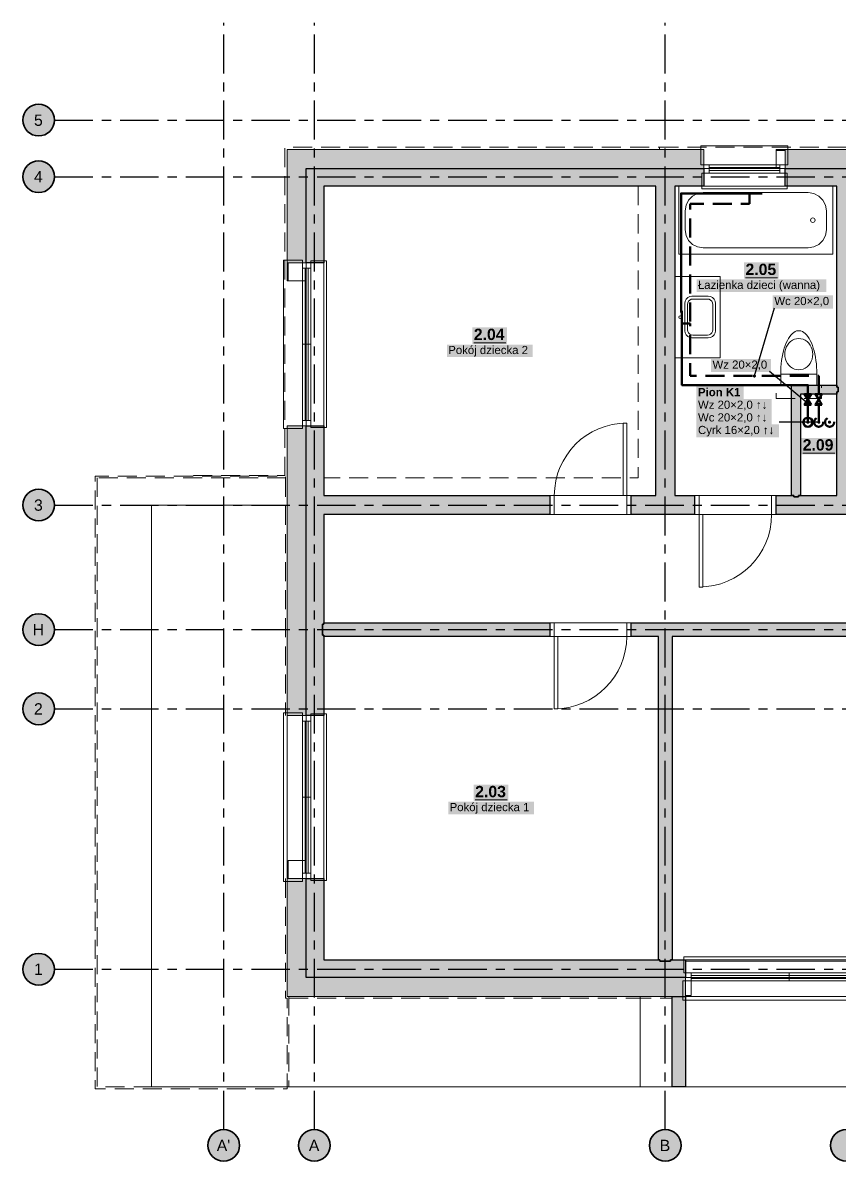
# Model space of a CAD drawing. Header units: metres. Extents: x -3.2 to 60.6, y -2.1 to 10.4.
# Drawn here: x -3.22 to 5.8, y -2.12 to 10.45 of the extents above; entities that cross this region are included whole.
import ezdxf

# ---------------------------------------------------------------- set-up
doc = ezdxf.new("R2010")
doc.units = ezdxf.units.M
for name, pattern in [('KRESKOWA', [5.25, 4.2, -1.05]), ('PUNKTOWA', [10.5, 8.4, -1.05, 0, -1.05]), ('PUNKTOWA_KROTKA', [6.3, 4.2, -1.05, 0, -1.05])]:
    doc.linetypes.add(name, pattern=pattern)
doc.layers.add('A-MASKA', color=7, linetype='Continuous', lineweight=18)
doc.layers.add('S-OPISY', color=2, linetype='Continuous', lineweight=25)
for name, color, linetype, lineweight, true_color in [('I-OSIE', 8, 'PUNKTOWA', 18, 0x7a7a7a), ('I-PODKLAD', 8, 'Continuous', 18, 0x9a9a9a), ('I-PODKLAD-SCIANY', 8, 'Continuous', 25, 0x6e6e6e), ('I-PODKLAD-WYPELN', 254, 'Continuous', 18, 0xe6e6e6), ('I-POMIESZCZENIA', 8, 'Continuous', 25, 0x4a4a4a), ('S-CWU', 1, 'KRESKOWA', 35, 0xd00000), ('S-CYRK', 6, 'PUNKTOWA_KROTKA', 25, 0xb000b0), ('S-URZADZENIA', 2, 'Continuous', 35, 0x303030), ('S-WODA', 5, 'Continuous', 35, 0x0050c8)]:
    doc.layers.add(name, color=color, linetype=linetype, lineweight=lineweight, true_color=true_color)
doc.styles.add('PL_ARIAL', font='arial.ttf')
doc.styles.add('PL_ARIAL_B', font='arialbd.ttf')

msp = doc.modelspace()

# ---------------------------------------------------------------- hatches: boundary and pattern name
at = {"layer": 'A-MASKA', "true_color": 0xffffff}
for points in [[(4.746, 7.623), (5.129, 7.623), (5.129, 7.805), (4.746, 7.805)], [(4.221, 7.476), (5.654, 7.476), (5.654, 7.616), (4.221, 7.616)], [(5.062, 7.295), (5.726, 7.295), (5.726, 7.44), (5.062, 7.44)], [(1.746, 6.904), (2.129, 6.904), (2.129, 7.087), (1.746, 7.087)], [(1.464, 6.758), (2.411, 6.758), (2.411, 6.897), (1.464, 6.897)], [(4.379, 6.594), (5.043, 6.594), (5.043, 6.739), (4.379, 6.739)], [(4.22, 6.29), (4.742, 6.29), (4.742, 6.435), (4.22, 6.435)], [(4.22, 6.151), (5.051, 6.151), (5.051, 6.295), (4.22, 6.295)], [(4.22, 6.011), (5.051, 6.011), (5.051, 6.156), (4.22, 6.156)], [(4.22, 5.872), (5.131, 5.872), (5.131, 6.016), (4.22, 6.016)], [(5.378, 5.685), (5.762, 5.685), (5.762, 5.867), (5.378, 5.867)], [(1.761, 1.857), (2.144, 1.857), (2.144, 2.039), (1.761, 2.039)], [(1.479, 1.71), (2.426, 1.71), (2.426, 1.85), (1.479, 1.85)]]:
    msp.add_hatch(color=7, dxfattribs=at).paths.add_polyline_path(points)
at = {"layer": 'I-OSIE', "true_color": 0xffffff}
for points in [[(-2.87, 9.375), (-2.871, 9.398), (-2.876, 9.42), (-2.883, 9.442), (-2.893, 9.463), (-2.906, 9.482), (-2.921, 9.499), (-2.938, 9.514), (-2.958, 9.527), (-2.978, 9.537), (-3, 9.544), (-3.022, 9.549), (-3.045, 9.55), (-3.068, 9.549), (-3.09, 9.544), (-3.112, 9.537), (-3.132, 9.527), (-3.152, 9.514), (-3.169, 9.499), (-3.184, 9.482), (-3.197, 9.463), (-3.207, 9.442), (-3.214, 9.42), (-3.219, 9.398), (-3.22, 9.375), (-3.219, 9.352), (-3.214, 9.33), (-3.207, 9.308), (-3.197, 9.287), (-3.184, 9.268), (-3.169, 9.251), (-3.152, 9.236), (-3.132, 9.223), (-3.112, 9.213), (-3.09, 9.206), (-3.068, 9.201), (-3.045, 9.2), (-3.022, 9.201), (-3, 9.206), (-2.978, 9.213), (-2.958, 9.223), (-2.938, 9.236), (-2.921, 9.251), (-2.906, 9.268), (-2.893, 9.287), (-2.883, 9.308), (-2.876, 9.33), (-2.871, 9.352)], [(-2.87, 8.75), (-2.871, 8.773), (-2.876, 8.795), (-2.883, 8.817), (-2.893, 8.838), (-2.906, 8.857), (-2.921, 8.874), (-2.938, 8.889), (-2.958, 8.902), (-2.978, 8.912), (-3, 8.919), (-3.022, 8.924), (-3.045, 8.925), (-3.068, 8.924), (-3.09, 8.919), (-3.112, 8.912), (-3.132, 8.902), (-3.152, 8.889), (-3.169, 8.874), (-3.184, 8.857), (-3.197, 8.838), (-3.207, 8.817), (-3.214, 8.795), (-3.219, 8.773), (-3.22, 8.75), (-3.219, 8.727), (-3.214, 8.705), (-3.207, 8.683), (-3.197, 8.662), (-3.184, 8.643), (-3.169, 8.626), (-3.152, 8.611), (-3.132, 8.598), (-3.112, 8.588), (-3.09, 8.581), (-3.068, 8.576), (-3.045, 8.575), (-3.022, 8.576), (-3, 8.581), (-2.978, 8.588), (-2.958, 8.598), (-2.938, 8.611), (-2.921, 8.626), (-2.906, 8.643), (-2.893, 8.662), (-2.883, 8.683), (-2.876, 8.705), (-2.871, 8.727)], [(-2.87, 5.125), (-2.871, 5.148), (-2.876, 5.17), (-2.883, 5.192), (-2.893, 5.213), (-2.906, 5.232), (-2.921, 5.249), (-2.938, 5.264), (-2.958, 5.277), (-2.978, 5.287), (-3, 5.294), (-3.022, 5.299), (-3.045, 5.3), (-3.068, 5.299), (-3.09, 5.294), (-3.112, 5.287), (-3.132, 5.277), (-3.152, 5.264), (-3.169, 5.249), (-3.184, 5.232), (-3.197, 5.213), (-3.207, 5.192), (-3.214, 5.17), (-3.219, 5.148), (-3.22, 5.125), (-3.219, 5.102), (-3.214, 5.08), (-3.207, 5.058), (-3.197, 5.037), (-3.184, 5.018), (-3.169, 5.001), (-3.152, 4.986), (-3.132, 4.973), (-3.112, 4.963), (-3.09, 4.956), (-3.068, 4.951), (-3.045, 4.95), (-3.022, 4.951), (-3, 4.956), (-2.978, 4.963), (-2.958, 4.973), (-2.938, 4.986), (-2.921, 5.001), (-2.906, 5.018), (-2.893, 5.037), (-2.883, 5.058), (-2.876, 5.08), (-2.871, 5.102)], [(-2.87, 3.75), (-2.871, 3.773), (-2.876, 3.795), (-2.883, 3.817), (-2.893, 3.837), (-2.906, 3.857), (-2.921, 3.874), (-2.938, 3.889), (-2.958, 3.902), (-2.978, 3.912), (-3, 3.919), (-3.022, 3.924), (-3.045, 3.925), (-3.068, 3.924), (-3.09, 3.919), (-3.112, 3.912), (-3.132, 3.902), (-3.152, 3.889), (-3.169, 3.874), (-3.184, 3.857), (-3.197, 3.837), (-3.207, 3.817), (-3.214, 3.795), (-3.219, 3.773), (-3.22, 3.75), (-3.219, 3.727), (-3.214, 3.705), (-3.207, 3.683), (-3.197, 3.663), (-3.184, 3.643), (-3.169, 3.626), (-3.152, 3.611), (-3.132, 3.598), (-3.112, 3.588), (-3.09, 3.581), (-3.068, 3.576), (-3.045, 3.575), (-3.022, 3.576), (-3, 3.581), (-2.978, 3.588), (-2.958, 3.598), (-2.938, 3.611), (-2.921, 3.626), (-2.906, 3.643), (-2.893, 3.663), (-2.883, 3.683), (-2.876, 3.705), (-2.871, 3.727)], [(-2.87, 2.875), (-2.871, 2.898), (-2.876, 2.92), (-2.883, 2.942), (-2.893, 2.962), (-2.906, 2.982), (-2.921, 2.999), (-2.938, 3.014), (-2.958, 3.027), (-2.978, 3.037), (-3, 3.044), (-3.022, 3.049), (-3.045, 3.05), (-3.068, 3.049), (-3.09, 3.044), (-3.112, 3.037), (-3.132, 3.027), (-3.152, 3.014), (-3.169, 2.999), (-3.184, 2.982), (-3.197, 2.962), (-3.207, 2.942), (-3.214, 2.92), (-3.219, 2.898), (-3.22, 2.875), (-3.219, 2.852), (-3.214, 2.83), (-3.207, 2.808), (-3.197, 2.788), (-3.184, 2.768), (-3.169, 2.751), (-3.152, 2.736), (-3.132, 2.723), (-3.112, 2.713), (-3.09, 2.706), (-3.068, 2.701), (-3.045, 2.7), (-3.022, 2.701), (-3, 2.706), (-2.978, 2.713), (-2.958, 2.723), (-2.938, 2.736), (-2.921, 2.751), (-2.906, 2.768), (-2.893, 2.788), (-2.883, 2.808), (-2.876, 2.83), (-2.871, 2.852)], [(-2.87, 0), (-2.871, 0.023), (-2.876, 0.045), (-2.883, 0.067), (-2.893, 0.087), (-2.906, 0.107), (-2.921, 0.124), (-2.938, 0.139), (-2.958, 0.152), (-2.978, 0.162), (-3, 0.169), (-3.022, 0.174), (-3.045, 0.175), (-3.068, 0.174), (-3.09, 0.169), (-3.112, 0.162), (-3.132, 0.152), (-3.152, 0.139), (-3.169, 0.124), (-3.184, 0.107), (-3.197, 0.087), (-3.207, 0.067), (-3.214, 0.045), (-3.219, 0.023), (-3.22, 0), (-3.219, -0.023), (-3.214, -0.045), (-3.207, -0.067), (-3.197, -0.088), (-3.184, -0.107), (-3.169, -0.124), (-3.152, -0.139), (-3.132, -0.152), (-3.112, -0.162), (-3.09, -0.169), (-3.068, -0.174), (-3.045, -0.175), (-3.022, -0.174), (-3, -0.169), (-2.978, -0.162), (-2.958, -0.152), (-2.938, -0.139), (-2.921, -0.124), (-2.906, -0.107), (-2.893, -0.088), (-2.883, -0.067), (-2.876, -0.045), (-2.871, -0.023)], [(-0.825, -1.945), (-0.826, -1.922), (-0.831, -1.9), (-0.838, -1.878), (-0.848, -1.858), (-0.861, -1.838), (-0.876, -1.821), (-0.893, -1.806), (-0.913, -1.793), (-0.933, -1.783), (-0.955, -1.776), (-0.977, -1.771), (-1, -1.77), (-1.023, -1.771), (-1.045, -1.776), (-1.067, -1.783), (-1.088, -1.793), (-1.107, -1.806), (-1.124, -1.821), (-1.139, -1.838), (-1.152, -1.858), (-1.162, -1.878), (-1.169, -1.9), (-1.174, -1.922), (-1.175, -1.945), (-1.174, -1.968), (-1.169, -1.99), (-1.162, -2.012), (-1.152, -2.033), (-1.139, -2.052), (-1.124, -2.069), (-1.107, -2.084), (-1.088, -2.097), (-1.067, -2.107), (-1.045, -2.114), (-1.023, -2.119), (-1, -2.12), (-0.977, -2.119), (-0.955, -2.114), (-0.933, -2.107), (-0.913, -2.097), (-0.893, -2.084), (-0.876, -2.069), (-0.861, -2.052), (-0.848, -2.033), (-0.838, -2.012), (-0.831, -1.99), (-0.826, -1.968)], [(0.175, -1.945), (0.174, -1.922), (0.169, -1.9), (0.162, -1.878), (0.152, -1.858), (0.139, -1.838), (0.124, -1.821), (0.107, -1.806), (0.087, -1.793), (0.067, -1.783), (0.045, -1.776), (0.023, -1.771), (0, -1.77), (-0.023, -1.771), (-0.045, -1.776), (-0.067, -1.783), (-0.088, -1.793), (-0.107, -1.806), (-0.124, -1.821), (-0.139, -1.838), (-0.152, -1.858), (-0.162, -1.878), (-0.169, -1.9), (-0.174, -1.922), (-0.175, -1.945), (-0.174, -1.968), (-0.169, -1.99), (-0.162, -2.012), (-0.152, -2.033), (-0.139, -2.052), (-0.124, -2.069), (-0.107, -2.084), (-0.088, -2.097), (-0.067, -2.107), (-0.045, -2.114), (-0.023, -2.119), (0, -2.12), (0.023, -2.119), (0.045, -2.114), (0.067, -2.107), (0.087, -2.097), (0.107, -2.084), (0.124, -2.069), (0.139, -2.052), (0.152, -2.033), (0.162, -2.012), (0.169, -1.99), (0.174, -1.968)], [(4.05, -1.945), (4.049, -1.922), (4.044, -1.9), (4.037, -1.878), (4.027, -1.858), (4.014, -1.838), (3.999, -1.821), (3.982, -1.806), (3.962, -1.793), (3.942, -1.783), (3.92, -1.776), (3.898, -1.771), (3.875, -1.77), (3.852, -1.771), (3.83, -1.776), (3.808, -1.783), (3.788, -1.793), (3.768, -1.806), (3.751, -1.821), (3.736, -1.838), (3.723, -1.858), (3.713, -1.878), (3.706, -1.9), (3.701, -1.922), (3.7, -1.945), (3.701, -1.968), (3.706, -1.99), (3.713, -2.012), (3.723, -2.033), (3.736, -2.052), (3.751, -2.069), (3.768, -2.084), (3.788, -2.097), (3.808, -2.107), (3.83, -2.114), (3.852, -2.119), (3.875, -2.12), (3.898, -2.119), (3.92, -2.114), (3.942, -2.107), (3.962, -2.097), (3.982, -2.084), (3.999, -2.069), (4.014, -2.052), (4.027, -2.033), (4.037, -2.012), (4.044, -1.99), (4.049, -1.968)], [(6.05, -1.945), (6.049, -1.922), (6.044, -1.9), (6.037, -1.878), (6.027, -1.858), (6.014, -1.838), (5.999, -1.821), (5.982, -1.806), (5.962, -1.793), (5.942, -1.783), (5.92, -1.776), (5.898, -1.771), (5.875, -1.77), (5.852, -1.771), (5.83, -1.776), (5.808, -1.783), (5.787, -1.793), (5.768, -1.806), (5.751, -1.821), (5.736, -1.838), (5.723, -1.858), (5.713, -1.878), (5.706, -1.9), (5.701, -1.922), (5.7, -1.945), (5.701, -1.968), (5.706, -1.99), (5.713, -2.012), (5.723, -2.033), (5.736, -2.052), (5.751, -2.069), (5.768, -2.084), (5.787, -2.097), (5.808, -2.107), (5.83, -2.114), (5.852, -2.119), (5.875, -2.12), (5.898, -2.119), (5.92, -2.114), (5.942, -2.107), (5.962, -2.097), (5.982, -2.084), (5.999, -2.069), (6.014, -2.052), (6.027, -2.033), (6.037, -2.012), (6.044, -1.99), (6.049, -1.968)]]:
    msp.add_hatch(color=7, dxfattribs=at).paths.add_polyline_path(points)
at = {"layer": 'I-PODKLAD-WYPELN', "true_color": 0xe4e4e4}
h = msp.add_hatch(color=7, dxfattribs=at)
h.paths.add_polyline_path([(0.105, 8.645), (0.105, 8.645), (0.105, 8.645), (0.105, 8.645), (0.105, 8.645), (0.105, 8.645), (0.105, 7.8), (0.105, 7.8), (0.105, 7.8), (-0.09, 7.8), (-0.09, 7.8), (-0.09, 7.8), (-0.09, 7.8), (-0.09, 7.8), (-0.3, 7.8), (-0.3, 7.8), (-0.3, 7.8), (-0.3, 9.05), (-0.3, 9.05), (-0.3, 9.05), (-0.3, 9.05), (4.3, 9.05), (4.3, 8.84), (4.3, 8.84), (4.3, 8.84), (4.3, 8.84), (4.3, 8.645), (4.3, 8.645), (4.3, 8.645), (3.98, 8.645), (3.98, 5.23), (4.2, 5.23), (4.2, 5.23), (4.2, 5.23), (4.2, 5.23), (4.2, 5.23), (4.2, 5.035), (4.2, 5.035), (4.2, 5.035), (4.2, 5.02), (4.2, 5.02), (4.2, 5.02), (3.5, 5.02), (3.5, 5.02), (3.5, 5.02), (3.5, 5.035), (3.5, 5.035), (3.5, 5.035), (3.5, 5.035), (3.5, 5.23), (3.5, 5.23), (3.5, 5.23), (3.5, 5.23), (3.5, 5.23), (3.77, 5.23), (3.77, 8.645)])
h.paths.add_polyline_path([(0.09, 8.66), (0.09, 8.66), (0.098, 8.652)], flags=0)
h.paths.add_polyline_path([(-0.09, 8.84), (-0.09, 8.84), (-0.09, 8.84), (-0.09, 8.84), (-0.09, 8.84), (-0.09, 8.84)], flags=0)
h.paths.add_polyline_path([(-0.09, 8.66), (-0.09, 8.66), (-0.09, 8.66), (-0.09, 8.66), (-0.09, 8.66)], flags=0)
h = msp.add_hatch(color=7, dxfattribs=at)
h.paths.add_polyline_path([(5.27, 6.45), (5.77, 6.45), (5.77, 8.645), (5.77, 8.645), (5.77, 8.645), (5.77, 8.645), (5.77, 8.645), (5.2, 8.645), (5.2, 8.645), (5.2, 8.645), (5.2, 8.84), (5.2, 8.84), (5.2, 8.84), (5.2, 8.84), (5.2, 9.05), (10.4, 9.05), (10.4, 8.84), (10.4, 8.84), (10.4, 8.84), (10.4, 8.84), (10.4, 8.645), (10.4, 8.645), (10.4, 8.645), (9.95, 8.645), (9.95, 5.23), (10.15, 5.23), (10.15, 5.23), (10.15, 5.23), (10.15, 5.23), (10.15, 5.23), (10.15, 5.035), (10.15, 5.035), (10.15, 5.035), (10.15, 5.02), (10.15, 5.02), (10.15, 5.02), (9.61, 5.02), (9.61, 5.02), (9.61, 5.02), (9.61, 5.035), (9.61, 5.035), (9.61, 5.035), (9.61, 5.035), (9.61, 5.23), (9.61, 5.23), (9.61, 5.23), (9.61, 5.23), (9.61, 5.23), (9.8, 5.23), (9.8, 8.645), (8.605, 8.645), (8.605, 5.23), (8.598, 5.223), (8.605, 5.23), (8.605, 5.23), (8.605, 5.23), (8.605, 5.23), (8.605, 5.23), (8.71, 5.23), (8.71, 5.23), (8.71, 5.23), (8.71, 5.23), (8.71, 5.23), (8.71, 5.035), (8.71, 5.035), (8.71, 5.035), (8.71, 5.02), (8.71, 5.02), (8.71, 5.02), (8.395, 5.02), (8.395, 5.02), (8.395, 5.02), (8.395, 5.02), (8.395, 8.645), (5.98, 8.645), (5.98, 8.645), (5.98, 8.645), (5.98, 5.02), (5.98, 5.02), (5.98, 5.02), (5.98, 5.02), (5.98, 5.02), (5.1, 5.02), (5.1, 5.02), (5.1, 5.02), (5.1, 5.035), (5.1, 5.035), (5.1, 5.035), (5.1, 5.035), (5.1, 5.23), (5.1, 5.23), (5.1, 5.23), (5.1, 5.23), (5.1, 5.23), (5.27, 5.23)])
h.paths.add_polyline_path([(5.77, 5.23), (5.77, 5.23), (5.77, 5.23), (5.77, 5.23), (5.77, 5.23), (5.77, 6.35), (5.37, 6.35), (5.37, 5.23), (5.77, 5.23), (5.77, 5.23), (5.77, 5.23), (5.77, 5.23)], flags=0)
h.paths.add_polyline_path([(8.59, 5.215), (8.59, 5.215), (8.59, 5.215), (8.59, 5.215), (8.59, 5.215)], flags=0)
h = msp.add_hatch(color=7, dxfattribs=at)
h.paths.add_polyline_path([(0.105, 2.8), (-0.09, 2.8), (-0.09, 2.8), (-0.09, 2.8), (-0.09, 2.8), (-0.09, 2.8), (-0.3, 2.8), (-0.3, 2.8), (-0.3, 2.8), (-0.3, 6), (-0.3, 6), (-0.3, 6), (-0.09, 6), (-0.09, 6), (-0.09, 6), (-0.09, 6), (-0.09, 6), (0.105, 6), (0.105, 6), (0.105, 6), (0.105, 5.23), (0.105, 5.23), (0.105, 5.23), (0.105, 5.23), (0.105, 5.23), (2.6, 5.23), (2.6, 5.23), (2.6, 5.23), (2.6, 5.23), (2.6, 5.23), (2.6, 5.035), (2.6, 5.035), (2.6, 5.035), (2.6, 5.02), (2.6, 5.02), (2.6, 5.02), (0.105, 5.02), (0.105, 5.02), (0.105, 5.02), (0.105, 3.825), (2.6, 3.825), (2.6, 3.69), (2.6, 3.675), (0.105, 3.675), (0.105, 2.8), (0.105, 2.8)])
h.paths.add_polyline_path([(0.105, 3.81), (0.105, 3.81), (0.105, 3.81), (0.105, 3.81)], flags=0)
h.paths.add_polyline_path([(0.105, 3.69), (0.105, 3.69), (0.105, 3.69), (0.105, 3.69)], flags=0)
h = msp.add_hatch(color=7, dxfattribs=at)
h.paths.add_polyline_path([(-0.3, 1), (-0.3, 1), (-0.09, 1), (-0.09, 1), (-0.09, 1), (-0.09, 1), (-0.09, 1), (0.105, 1), (0.105, 1), (0.105, 1), (0.105, 0.105), (0.105, 0.105), (0.105, 0.105), (0.105, 0.105), (0.105, 0.105), (3.8, 0.105), (3.8, 0.105), (3.8, 0.105), (3.8, 0.105), (3.8, 0.105), (3.8, 3.675), (3.8, 3.675), (3.8, 3.675), (3.8, 3.675), (3.8, 3.675), (3.5, 3.675), (3.5, 3.69), (3.5, 3.825), (6, 3.825), (6, 3.69), (6, 3.675), (3.95, 3.675), (3.95, 3.675), (3.95, 3.675), (3.95, 0.105), (3.95, 0.105), (3.95, 0.105), (4.1, 0.105), (4.1, 0.105), (4.1, 0.105), (4.1, -0.09), (4.1, -0.09), (4.1, -0.09), (4.1, -0.09), (4.1, -0.09), (4.1, -0.3), (4.1, -0.3), (4.1, -0.3), (4.1, -0.3), (4.1, -0.32), (4.1, -1.3), (3.95, -1.3), (3.95, -0.3), (-0.3, -0.3), (-0.3, -0.3), (-0.3, -0.3), (-0.3, -0.3), (-0.3, -0.3), (-0.3, 1)])
h.paths.add_polyline_path([(3.815, 3.69), (3.815, 3.69), (3.815, 3.69), (3.815, 3.69), (3.815, 3.69), (3.815, 3.69)], flags=0)
h.paths.add_polyline_path([(3.935, 3.69), (3.935, 3.69), (3.935, 3.69), (3.935, 3.69), (3.935, 3.69), (3.935, 3.69)], flags=0)
h.paths.add_polyline_path([(-0.09, -0.09), (-0.09, -0.09), (-0.09, -0.09), (-0.09, -0.09), (-0.09, -0.09), (-0.09, -0.09)], flags=0)
h.paths.add_polyline_path([(-0.09, 0.09), (-0.09, 0.09), (-0.09, 0.09), (-0.09, 0.09), (-0.09, 0.09)], flags=0)
at = {"layer": 'I-PODKLAD-WYPELN', "true_color": 0xcfcfcf}
msp.add_hatch(color=7, dxfattribs=at).paths.add_polyline_path([(3.95, -1.3), (3.95, -0.3), (4.1, -0.3), (4.1, -0.32), (4.1, -1.3)])
at = {"layer": 'S-CWU', "true_color": 0x000000}
msp.add_hatch(color=7, dxfattribs=at).paths.add_polyline_path([(5.588, 6.04), (5.587, 6.045), (5.585, 6.049), (5.582, 6.052), (5.579, 6.055), (5.575, 6.057), (5.57, 6.058), (5.565, 6.057), (5.561, 6.055), (5.558, 6.052), (5.555, 6.049), (5.553, 6.045), (5.553, 6.04), (5.553, 6.035), (5.555, 6.031), (5.558, 6.028), (5.561, 6.025), (5.565, 6.023), (5.57, 6.022), (5.575, 6.023), (5.579, 6.025), (5.582, 6.028), (5.585, 6.031), (5.587, 6.035)])
at = {"layer": 'S-CYRK', "true_color": 0x000000}
msp.add_hatch(color=7, dxfattribs=at).paths.add_polyline_path([(5.708, 6.04), (5.707, 6.045), (5.705, 6.049), (5.702, 6.052), (5.699, 6.055), (5.695, 6.057), (5.69, 6.058), (5.685, 6.057), (5.681, 6.055), (5.678, 6.052), (5.675, 6.049), (5.673, 6.045), (5.673, 6.04), (5.673, 6.035), (5.675, 6.031), (5.678, 6.028), (5.681, 6.025), (5.685, 6.023), (5.69, 6.022), (5.695, 6.023), (5.699, 6.025), (5.702, 6.028), (5.705, 6.031), (5.707, 6.035)])
at = {"layer": 'S-OPISY', "true_color": 0x000000}
for points in [[(4.878, 6.55), (4.877, 6.555), (4.875, 6.559), (4.872, 6.562), (4.869, 6.565), (4.865, 6.567), (4.86, 6.568), (4.855, 6.567), (4.851, 6.565), (4.848, 6.562), (4.845, 6.559), (4.843, 6.555), (4.843, 6.55), (4.843, 6.545), (4.845, 6.541), (4.848, 6.538), (4.851, 6.535), (4.855, 6.533), (4.86, 6.533), (4.865, 6.533), (4.869, 6.535), (4.872, 6.538), (4.875, 6.541), (4.877, 6.545)], [(5.468, 6.245), (5.467, 6.25), (5.465, 6.254), (5.462, 6.257), (5.459, 6.26), (5.455, 6.262), (5.45, 6.263), (5.445, 6.262), (5.441, 6.26), (5.438, 6.257), (5.435, 6.254), (5.433, 6.25), (5.433, 6.245), (5.433, 6.24), (5.435, 6.236), (5.438, 6.233), (5.441, 6.23), (5.445, 6.228), (5.45, 6.228), (5.455, 6.228), (5.459, 6.23), (5.462, 6.233), (5.465, 6.236), (5.467, 6.24)], [(5.588, 6.04), (5.587, 6.045), (5.585, 6.049), (5.582, 6.052), (5.579, 6.055), (5.575, 6.057), (5.57, 6.058), (5.565, 6.057), (5.561, 6.055), (5.558, 6.052), (5.555, 6.049), (5.553, 6.045), (5.553, 6.04), (5.553, 6.035), (5.555, 6.031), (5.558, 6.028), (5.561, 6.025), (5.565, 6.023), (5.57, 6.022), (5.575, 6.023), (5.579, 6.025), (5.582, 6.028), (5.585, 6.031), (5.587, 6.035)]]:
    msp.add_hatch(color=7, dxfattribs=at).paths.add_polyline_path(points)
at = {"layer": 'S-URZADZENIA', "true_color": 0x000000}
for points in [[(5.467, 6.29), (5.466, 6.296), (5.462, 6.302), (5.456, 6.306), (5.45, 6.307), (5.444, 6.306), (5.438, 6.302), (5.434, 6.296), (5.433, 6.29), (5.434, 6.284), (5.438, 6.278), (5.444, 6.274), (5.45, 6.273), (5.456, 6.274), (5.462, 6.278), (5.466, 6.284)], [(5.587, 6.29), (5.586, 6.296), (5.582, 6.302), (5.576, 6.306), (5.57, 6.307), (5.564, 6.306), (5.558, 6.302), (5.554, 6.296), (5.553, 6.29), (5.554, 6.284), (5.558, 6.278), (5.564, 6.274), (5.57, 6.273), (5.576, 6.274), (5.582, 6.278), (5.586, 6.284)]]:
    msp.add_hatch(color=7, dxfattribs=at).paths.add_polyline_path(points)
at = {"layer": 'S-WODA', "true_color": 0x000000}
msp.add_hatch(color=7, dxfattribs=at).paths.add_polyline_path([(5.468, 6.04), (5.467, 6.045), (5.465, 6.049), (5.462, 6.052), (5.459, 6.055), (5.455, 6.057), (5.45, 6.058), (5.445, 6.057), (5.441, 6.055), (5.438, 6.052), (5.435, 6.049), (5.433, 6.045), (5.433, 6.04), (5.433, 6.035), (5.435, 6.031), (5.438, 6.028), (5.441, 6.025), (5.445, 6.023), (5.45, 6.022), (5.455, 6.023), (5.459, 6.025), (5.462, 6.028), (5.465, 6.031), (5.467, 6.035)])

# ---------------------------------------------------------------- linework, layer by layer
at = {"layer": 'I-OSIE', "linetype": 'PUNKTOWA', "lineweight": 25, "ltscale": 0.051044, "flags": 128}
for points in [[(-1, -1.77), (-1, 10.45)], [(0, -1.77), (0, 10.45)], [(3.875, -1.77), (3.875, 10.45)]]:
    msp.add_lwpolyline(points, dxfattribs=at)
at = {"layer": 'I-OSIE', "linetype": 'PUNKTOWA', "lineweight": 25, "ltscale": 0.050584, "flags": 128}
for points in [[(-2.87, 9.375), (18.8, 9.375)], [(-2.87, 8.75), (18.8, 8.75)], [(-2.87, 5.125), (18.8, 5.125)], [(-2.87, 3.75), (18.8, 3.75)], [(-2.87, 2.875), (18.8, 2.875)], [(-2.87, 0), (18.8, 0)]]:
    msp.add_lwpolyline(points, dxfattribs=at)
at = {"layer": 'I-OSIE', "linetype": 'Continuous', "lineweight": 35, "ltscale": 0.05}
for centre in [(-3.045, 9.375), (-3.045, 8.75), (-3.045, 5.125), (-3.045, 3.75), (-3.045, 2.875), (-3.045, 0), (-1, -1.945), (0, -1.945), (3.875, -1.945), (5.875, -1.945)]:
    msp.add_circle(centre, 0.175, dxfattribs=at)
at = {"layer": 'I-PODKLAD', "linetype": 'KRESKOWA', "lineweight": 13, "ltscale": 0.05, "flags": 128}
for points in [[(-0.325, 5.446), (-0.325, 9.075), (3.81, 9.075), (3.81, 9.05)], [(3.811, 9.075), (8.565, 9.075)], [(3.575, 8.645), (3.575, 5.425), (0.105, 5.425)], [(-2.4, 5.425), (-2.4, -1.3), (-0.3, -1.3), (-0.3, -1.32), (-2.42, -1.32), (-2.42, 5.445), (-0.32, 5.445), (-0.32, 5.425), (-2.4, 5.425)], [(-1.335, 5.446), (-1.335, 5.45), (-0.326, 5.45)], [(-0.32, 5.425), (-0.32, 2.8)], [(-0.32, 1), (-0.32, -0.32), (-0.3, -0.32), (-0.3, -1.3)], [(-0.28, -0.3), (-0.28, -1.3), (-0.299, -1.3)], [(-0.28, -0.32), (3.599, -0.32)], [(3.95, -1.3), (3.6, -1.3), (3.6, -0.32), (3.95, -0.32)], [(3.599, -1.3), (-0.28, -1.3)], [(11.12, -1.3), (4.101, -1.3)]]:
    msp.add_lwpolyline(points, dxfattribs=at)
at = {"layer": 'I-PODKLAD', "lineweight": 18, "ltscale": 0.05}
for points in [[(5.23, 8.88), (4.27, 8.88), (4.27, 9.09), (5.23, 9.09)], [(5.2, 8.79), (4.3, 8.79), (4.3, 8.88), (5.2, 8.88)], [(5.22, 8.79), (4.28, 8.79), (4.28, 8.615), (5.22, 8.615)], [(5.725, 8.645), (4.025, 8.645), (4.025, 7.895), (5.725, 7.895)], [(4.295, 8.575), (4.233, 8.565), (4.177, 8.537), (4.133, 8.493), (4.105, 8.437), (4.095, 8.375), (4.095, 8.165), (4.105, 8.103), (4.133, 8.047), (4.177, 8.003), (4.233, 7.975), (4.295, 7.965), (5.455, 7.965), (5.517, 7.975), (5.573, 8.003), (5.617, 8.047), (5.645, 8.103), (5.655, 8.165), (5.655, 8.375), (5.645, 8.437), (5.617, 8.493), (5.573, 8.537), (5.517, 8.565), (5.455, 8.575)], [(-0.13, 7.83), (-0.13, 5.97), (-0.34, 5.97), (-0.34, 7.83)], [(-0.04, 7.8), (-0.04, 6), (-0.13, 6), (-0.13, 7.8)], [(-0.04, 7.82), (-0.04, 5.98), (0.135, 5.98), (0.135, 7.82)], [(3.98, 7.65), (3.98, 6.75), (4.48, 6.75), (4.48, 7.65)], [(4.09, 7.05), (4.094, 7.025), (4.105, 7.003), (4.123, 6.985), (4.145, 6.974), (4.17, 6.97), (4.35, 6.97), (4.375, 6.974), (4.397, 6.985), (4.415, 7.003), (4.426, 7.025), (4.43, 7.05), (4.43, 7.35), (4.426, 7.375), (4.415, 7.397), (4.397, 7.415), (4.375, 7.426), (4.35, 7.43), (4.17, 7.43), (4.145, 7.426), (4.123, 7.415), (4.105, 7.397), (4.094, 7.375), (4.09, 7.35)], [(4.12, 7.06), (4.123, 7.041), (4.131, 7.025), (4.145, 7.011), (4.161, 7.003), (4.18, 7), (4.34, 7), (4.359, 7.003), (4.375, 7.011), (4.389, 7.025), (4.397, 7.041), (4.4, 7.06), (4.4, 7.34), (4.397, 7.359), (4.389, 7.375), (4.375, 7.389), (4.359, 7.397), (4.34, 7.4), (4.18, 7.4), (4.161, 7.397), (4.145, 7.389), (4.131, 7.375), (4.123, 7.359), (4.12, 7.34)], [(5.505, 6.791), (5.503, 6.818), (5.497, 6.844), (5.488, 6.869), (5.475, 6.892), (5.46, 6.913), (5.441, 6.931), (5.42, 6.945), (5.398, 6.955), (5.374, 6.961), (5.35, 6.964), (5.326, 6.961), (5.302, 6.955), (5.28, 6.945), (5.259, 6.931), (5.24, 6.913), (5.225, 6.892), (5.212, 6.869), (5.203, 6.844), (5.197, 6.818), (5.195, 6.791), (5.197, 6.764), (5.203, 6.737), (5.212, 6.712), (5.225, 6.689), (5.24, 6.669), (5.259, 6.651), (5.28, 6.637), (5.302, 6.626), (5.326, 6.62), (5.35, 6.618), (5.374, 6.62), (5.398, 6.626), (5.42, 6.637), (5.441, 6.651), (5.46, 6.669), (5.475, 6.689), (5.488, 6.712), (5.497, 6.737), (5.503, 6.764)], [(5.15, 6.45), (5.55, 6.45), (5.55, 6.57), (5.15, 6.57)], [(3.45, 5.23), (3.45, 6.03), (3.41, 6.03), (3.41, 5.23)], [(2.6, 5.23), (2.65, 5.23), (2.65, 5.02), (2.6, 5.02)], [(3.5, 5.23), (3.45, 5.23), (3.45, 5.02), (3.5, 5.02)], [(4.2, 5.02), (4.25, 5.02), (4.25, 5.23), (4.2, 5.23)], [(5.1, 5.02), (5.05, 5.02), (5.05, 5.23), (5.1, 5.23)], [(4.25, 5.02), (4.25, 4.22), (4.29, 4.22), (4.29, 5.02)], [(2.6, 3.675), (2.65, 3.675), (2.65, 3.825), (2.6, 3.825)], [(3.5, 3.675), (3.45, 3.675), (3.45, 3.825), (3.5, 3.825)], [(2.65, 3.675), (2.65, 2.875), (2.69, 2.875), (2.69, 3.675)], [(-0.13, 2.83), (-0.13, 0.97), (-0.34, 0.97), (-0.34, 2.83)], [(-0.04, 2.8), (-0.04, 1), (-0.13, 1), (-0.13, 2.8)], [(-0.04, 2.82), (-0.04, 0.98), (0.135, 0.98), (0.135, 2.82)], [(4.08, -0.04), (6.41, -0.04), (6.41, 0.135), (4.08, 0.135)], [(4.1, -0.04), (6.39, -0.04), (6.39, -0.13), (4.1, -0.13)], [(4.07, -0.13), (6.42, -0.13), (6.42, -0.34), (4.07, -0.34)]]:
    msp.add_lwpolyline(points, close=True, dxfattribs=at)
at = {"layer": 'I-PODKLAD', "lineweight": 13, "ltscale": 0.05}
for points in [[(5.1, 9.04), (5.1, 9.05), (5.199, 9.05)], [(5.199, 8.84), (5.1, 8.84), (5.1, 9.04), (5.199, 9.04)], [(4.301, 8.84), (5.099, 8.84)], [(4.301, 8.645), (5.199, 8.645)], [(-0.29, 7.6), (-0.3, 7.6), (-0.3, 7.8)], [(-0.09, 7.8), (-0.09, 7.6), (-0.29, 7.6), (-0.29, 7.8)], [(0.105, 6), (0.105, 7.8)], [(-0.09, 6), (-0.09, 7.599)], [(3.499, 5.23), (2.6, 5.23)], [(5.099, 5.23), (4.2, 5.23)], [(3.599, -1.3), (-1.8, -1.3), (-1.8, 5.125), (-0.3, 5.125)], [(2.6, 5.02), (3.499, 5.02)], [(4.2, 5.02), (5.099, 5.02)], [(3.499, 3.825), (2.6, 3.825)], [(2.6, 3.675), (3.499, 3.675)], [(-0.3, 2.8), (-0.3, 1)], [(-0.09, 1.2), (-0.09, 2.8)], [(0.105, 1), (0.105, 2.8)], [(-0.29, 1), (-0.29, 1.2), (-0.09, 1.2), (-0.09, 1)], [(6.389, 0.105), (4.101, 0.105)], [(4.101, 0.09), (6.389, 0.09)], [(6.389, -0.09), (4.101, -0.09)], [(4.16, -0.09), (4.16, -0.29), (4.101, -0.29)], [(3.95, -1.3), (3.6, -1.3), (3.6, -0.3)], [(4.101, -0.3), (6.389, -0.3)], [(11.12, -1.3), (4.101, -1.3)]]:
    msp.add_lwpolyline(points, dxfattribs=at)
at = {"layer": 'I-PODKLAD', "lineweight": 18, "ltscale": 0.05}
for points in [[(4.36, 8.79), (4.36, 8.88)], [(5.14, 8.851), (4.36, 8.851)], [(5.14, 8.819), (4.36, 8.819)], [(5.14, 8.79), (5.14, 8.88)], [(-0.04, 7.74), (-0.13, 7.74)], [(-0.101, 7.74), (-0.101, 6.06)], [(-0.069, 7.74), (-0.069, 6.06)], [(5.55, 6.57), (5.549, 6.609), (5.547, 6.647), (5.544, 6.685), (5.54, 6.722), (5.534, 6.758), (5.527, 6.793), (5.519, 6.827), (5.51, 6.858), (5.5, 6.888), (5.489, 6.916), (5.476, 6.942), (5.464, 6.965), (5.45, 6.986), (5.436, 7.004), (5.421, 7.019), (5.406, 7.031), (5.39, 7.04), (5.374, 7.047), (5.358, 7.05), (5.342, 7.05), (5.326, 7.047), (5.31, 7.04), (5.294, 7.031), (5.279, 7.019), (5.264, 7.004), (5.25, 6.986), (5.236, 6.965), (5.224, 6.942), (5.211, 6.916), (5.2, 6.888), (5.19, 6.858), (5.181, 6.827), (5.173, 6.793), (5.166, 6.758), (5.16, 6.722), (5.156, 6.685), (5.153, 6.647), (5.151, 6.609), (5.15, 6.57)], [(-0.04, 6.9), (-0.13, 6.9)], [(-0.04, 6.06), (-0.13, 6.06)], [(-0.04, 2.74), (-0.13, 2.74)], [(-0.101, 2.74), (-0.101, 1.06)], [(-0.069, 2.74), (-0.069, 1.06)], [(-0.04, 1.9), (-0.13, 1.9)], [(-0.04, 1.06), (-0.13, 1.06)], [(4.16, -0.04), (4.16, -0.13)], [(4.16, -0.069), (6.33, -0.069)], [(4.16, -0.101), (6.33, -0.101)], [(5.245, -0.04), (5.245, -0.13)]]:
    msp.add_lwpolyline(points, dxfattribs=at)
at = {"layer": 'I-PODKLAD', "linetype": 'KRESKOWA', "lineweight": 18, "ltscale": 0.05, "flags": 128}
msp.add_lwpolyline([(5.1, 6.3), (5.6, 6.3), (5.6, 6.45), (5.1, 6.45)], close=True, dxfattribs=at)
at = {"layer": 'I-PODKLAD', "lineweight": 13, "ltscale": 0.05}
for centre, radius in [((5.505, 8.27), 0.025), ((4.04, 7.2), 0.015)]:
    msp.add_circle(centre, radius, dxfattribs=at)
for centre, start, end in [((3.45, 5.23), -270, -180), ((4.25, 5.02), -90, 0), ((2.65, 3.675), -90, 0)]:
    msp.add_arc(centre, 0.8, start, end, dxfattribs=at)
at = {"layer": 'I-PODKLAD-SCIANY', "lineweight": 13, "ltscale": 0.05}
for points in [[(-0.3, 7.8), (-0.3, 7.8), (-0.3, 7.8), (-0.3, 9.05), (-0.3, 9.05), (-0.3, 9.05), (4.3, 9.05), (4.3, 9.05), (4.3, 9.05), (4.3, 8.84), (4.3, 8.84), (4.3, 8.84), (-0.09, 8.84), (-0.09, 8.84), (-0.09, 8.84), (-0.09, 8.84), (-0.09, 8.84), (-0.09, 8.84), (-0.09, 8.84), (-0.09, 8.84), (-0.09, 8.84), (-0.09, 8.84), (-0.09, 8.84), (-0.09, 8.84), (-0.09, 8.84), (-0.09, 8.84), (-0.09, 8.84), (-0.09, 8.84), (-0.09, 8.84), (-0.09, 7.8), (-0.09, 7.8), (-0.09, 7.8), (-0.3, 7.8)], [(5.2, 8.84), (5.2, 8.84), (5.2, 9.05), (5.2, 9.05), (5.2, 9.05), (10.4, 9.05), (10.4, 9.05), (10.4, 9.05), (10.4, 8.84), (10.4, 8.84), (10.4, 8.84), (5.2, 8.84)], [(-0.3, 6), (-0.3, 6), (-0.3, 6), (-0.09, 6), (-0.09, 6), (-0.09, 6), (-0.09, 2.8), (-0.09, 2.8), (-0.09, 2.8), (-0.09, 2.8), (-0.3, 2.8), (-0.3, 2.8), (-0.3, 2.8), (-0.3, 2.8), (-0.3, 6)], [(-0.3, -0.3), (-0.3, -0.3), (-0.3, 1), (-0.3, 1), (-0.3, 1), (-0.3, 1), (-0.09, 1), (-0.09, 1), (-0.09, 1), (-0.09, 1), (-0.09, -0.09), (-0.09, -0.09), (-0.09, -0.09), (-0.09, -0.09), (-0.09, -0.09), (-0.09, -0.09), (-0.09, -0.09), (-0.09, -0.09), (-0.09, -0.09), (-0.09, -0.09), (-0.09, -0.09), (-0.09, -0.09), (-0.09, -0.09), (-0.09, -0.09), (-0.09, -0.09), (-0.09, -0.09), (-0.09, -0.09), (4.1, -0.09), (4.1, -0.09), (4.1, -0.09), (4.1, -0.3), (4.1, -0.3), (4.1, -0.3), (4.1, -0.3), (-0.3, -0.3)]]:
    msp.add_lwpolyline(points, close=True, dxfattribs=at)
at = {"layer": 'I-PODKLAD-SCIANY', "lineweight": 25, "ltscale": 0.05}
for points in [[(-0.09, 7.8), (-0.09, 7.8), (-0.09, 8.84), (-0.09, 8.84), (-0.09, 8.84), (-0.09, 8.84), (4.3, 8.84), (4.3, 8.84), (4.3, 8.84), (4.3, 8.84), (4.3, 8.645), (4.3, 8.645), (4.3, 8.645), (4.3, 8.645), (3.98, 8.645), (3.98, 8.645), (3.98, 8.645), (3.98, 8.645), (3.98, 8.645), (3.98, 8.645), (3.98, 8.645), (3.98, 8.645), (3.98, 8.645), (3.98, 8.645), (3.98, 8.645), (3.98, 8.645), (3.98, 8.645), (3.98, 8.645), (3.98, 8.645), (3.98, 8.645), (3.98, 8.645), (3.98, 5.23), (3.98, 5.23), (3.98, 5.23), (3.98, 5.23), (3.98, 5.23), (3.98, 5.23), (3.98, 5.23), (3.98, 5.23), (3.98, 5.23), (3.98, 5.23), (3.98, 5.23), (3.98, 5.23), (3.98, 5.23), (3.98, 5.23), (3.98, 5.23), (3.98, 5.23), (3.98, 5.23), (4.2, 5.23), (4.2, 5.23), (4.2, 5.23), (4.2, 5.23), (4.2, 5.23), (4.2, 5.02), (4.2, 5.02), (4.2, 5.02), (3.5, 5.02), (3.5, 5.02), (3.5, 5.02), (3.5, 5.02), (3.5, 5.035), (3.5, 5.035), (3.5, 5.23), (3.5, 5.23), (3.5, 5.23), (3.5, 5.23), (3.5, 5.23), (3.77, 5.23), (3.77, 5.23), (3.77, 5.23), (3.77, 5.23), (3.77, 5.23), (3.77, 5.23), (3.77, 5.23), (3.77, 5.23), (3.77, 5.23), (3.77, 5.23), (3.77, 5.23), (3.77, 5.23), (3.77, 5.23), (3.77, 5.23), (3.77, 5.23), (3.77, 5.23), (3.77, 5.23), (3.77, 8.645), (3.77, 8.645), (3.77, 8.645), (3.77, 8.645), (3.77, 8.645), (3.77, 8.645), (3.77, 8.645), (3.77, 8.645), (3.77, 8.645), (3.77, 8.645), (3.77, 8.645), (3.77, 8.645), (3.77, 8.645), (3.77, 8.645), (3.77, 8.645), (3.77, 8.645), (3.77, 8.645), (0.105, 8.645), (0.105, 8.645), (0.105, 8.645), (0.105, 8.645), (0.105, 8.645), (0.105, 8.645), (0.105, 8.645), (0.105, 8.645), (0.105, 8.645), (0.105, 8.645), (0.105, 8.645), (0.105, 8.645), (0.105, 8.645), (0.105, 8.645), (0.105, 8.645), (0.105, 8.645), (0.105, 8.645), (0.105, 7.8), (0.105, 7.8), (0.105, 7.8), (-0.09, 7.8)], [(5.27, 5.23), (5.27, 5.23), (5.27, 6.45), (5.27, 6.45), (5.27, 6.45), (5.77, 6.45), (5.77, 6.45), (5.77, 6.45), (5.77, 6.425), (5.77, 6.425), (5.77, 6.425), (5.77, 6.425), (5.77, 6.425), (5.77, 6.425), (5.77, 6.425), (5.77, 6.425), (5.77, 6.425), (5.77, 6.425), (5.77, 6.425), (5.77, 6.425), (5.77, 6.425), (5.77, 6.425), (5.77, 6.425), (5.77, 6.425), (5.77, 6.425), (5.785, 6.425), (5.785, 6.425), (5.785, 6.425), (5.785, 6.375), (5.785, 6.375), (5.785, 6.375), (5.77, 6.375), (5.77, 6.375), (5.77, 6.375), (5.77, 6.375), (5.77, 6.375), (5.77, 6.375), (5.77, 6.375), (5.77, 6.375), (5.77, 6.375), (5.77, 6.375), (5.77, 6.375), (5.77, 6.375), (5.77, 6.375), (5.77, 6.375), (5.77, 6.375), (5.77, 6.375), (5.77, 6.375), (5.77, 6.35), (5.77, 6.35), (5.77, 6.35), (5.37, 6.35), (5.37, 6.35), (5.37, 6.35), (5.37, 6.35), (5.37, 6.35), (5.37, 6.35), (5.37, 6.35), (5.37, 6.35), (5.37, 6.35), (5.37, 6.35), (5.37, 6.35), (5.37, 6.35), (5.37, 6.35), (5.37, 6.35), (5.37, 6.35), (5.37, 6.35), (5.37, 6.35), (5.37, 5.23), (5.37, 5.23), (5.37, 5.23), (5.345, 5.23), (5.345, 5.23), (5.345, 5.23), (5.345, 5.23), (5.345, 5.23), (5.345, 5.23), (5.345, 5.23), (5.345, 5.23), (5.345, 5.23), (5.345, 5.23), (5.345, 5.23), (5.345, 5.23), (5.345, 5.23), (5.345, 5.23), (5.345, 5.23), (5.345, 5.23), (5.345, 5.23), (5.345, 5.215), (5.345, 5.215), (5.345, 5.215), (5.295, 5.215), (5.295, 5.215), (5.295, 5.215), (5.295, 5.23), (5.295, 5.23), (5.295, 5.23), (5.295, 5.23), (5.295, 5.23), (5.295, 5.23), (5.295, 5.23), (5.295, 5.23), (5.295, 5.23), (5.295, 5.23), (5.295, 5.23), (5.295, 5.23), (5.295, 5.23), (5.295, 5.23), (5.295, 5.23), (5.295, 5.23), (5.295, 5.23), (5.27, 5.23)], [(-0.09, 2.8), (-0.09, 2.8), (-0.09, 2.8), (-0.09, 6), (-0.09, 6), (-0.09, 6), (0.105, 6), (0.105, 6), (0.105, 6), (0.105, 5.23), (0.105, 5.23), (0.105, 5.23), (0.105, 5.23), (0.105, 5.23), (0.105, 5.23), (0.105, 5.23), (0.105, 5.23), (0.105, 5.23), (0.105, 5.23), (0.105, 5.23), (0.105, 5.23), (0.105, 5.23), (0.105, 5.23), (0.105, 5.23), (0.105, 5.23), (0.105, 5.23), (2.6, 5.23), (2.6, 5.23), (2.6, 5.23), (2.6, 5.23), (2.6, 5.23), (2.6, 5.02), (2.6, 5.02), (2.6, 5.02), (0.105, 5.02), (0.105, 5.02), (0.105, 5.02), (0.105, 5.02), (0.105, 5.02), (0.105, 5.02), (0.105, 5.02), (0.105, 5.02), (0.105, 5.02), (0.105, 5.02), (0.105, 5.02), (0.105, 5.02), (0.105, 5.02), (0.105, 5.02), (0.105, 5.02), (0.105, 5.02), (0.105, 5.02), (0.105, 3.81), (0.105, 3.81), (0.105, 3.81), (0.105, 3.81), (0.09, 3.81), (0.09, 3.81), (0.09, 3.81), (0.09, 3.81), (0.09, 3.81), (0.09, 3.81), (0.09, 3.81), (0.09, 3.81), (0.09, 3.81), (0.09, 3.81), (0.09, 3.81), (0.09, 3.81), (0.09, 3.81), (0.09, 3.81), (0.09, 3.81), (0.09, 3.81), (0.09, 3.81), (0.09, 3.69), (0.09, 3.69), (0.09, 3.69), (0.09, 3.69), (0.09, 3.69), (0.09, 3.69), (0.09, 3.69), (0.09, 3.69), (0.09, 3.69), (0.09, 3.69), (0.09, 3.69), (0.09, 3.69), (0.09, 3.69), (0.09, 3.69), (0.09, 3.69), (0.09, 3.69), (0.09, 3.69), (0.105, 3.69), (0.105, 3.69), (0.105, 3.69), (0.105, 3.69), (0.105, 2.8), (0.105, 2.8), (0.105, 2.8), (0.105, 2.8), (-0.09, 2.8)], [(0.09, 3.69), (0.09, 3.69), (0.09, 3.81), (0.09, 3.81), (0.09, 3.81), (0.105, 3.81), (0.105, 3.81), (0.105, 3.81), (0.105, 3.81), (0.105, 3.81), (0.105, 3.81), (0.105, 3.81), (0.105, 3.81), (0.105, 3.81), (0.105, 3.81), (0.105, 3.81), (0.105, 3.81), (0.105, 3.81), (0.105, 3.81), (0.105, 3.81), (0.105, 3.81), (0.105, 3.81), (0.105, 3.825), (0.105, 3.825), (0.105, 3.825), (2.6, 3.825), (2.6, 3.825), (2.6, 3.825), (2.6, 3.675), (2.6, 3.675), (2.6, 3.675), (0.105, 3.675), (0.105, 3.675), (0.105, 3.675), (0.105, 3.69), (0.105, 3.69), (0.105, 3.69), (0.105, 3.69), (0.105, 3.69), (0.105, 3.69), (0.105, 3.69), (0.105, 3.69), (0.105, 3.69), (0.105, 3.69), (0.105, 3.69), (0.105, 3.69), (0.105, 3.69), (0.105, 3.69), (0.105, 3.69), (0.105, 3.69), (0.105, 3.69), (0.09, 3.69)], [(-0.09, 0.09), (-0.09, 0.09), (-0.09, 0.09), (-0.09, 1), (-0.09, 1), (-0.09, 1), (-0.09, 1), (0.105, 1), (0.105, 1), (0.105, 1), (0.105, 1), (0.105, 0.105), (0.105, 0.105), (0.105, 0.105), (0.105, 0.105), (0.105, 0.105), (0.105, 0.105), (0.105, 0.105), (0.105, 0.105), (0.105, 0.105), (0.105, 0.105), (0.105, 0.105), (0.105, 0.105), (0.105, 0.105), (0.105, 0.105), (0.105, 0.105), (0.105, 0.105), (0.105, 0.105), (3.815, 0.105), (3.815, 0.105), (3.815, 0.105), (3.815, 0.105), (3.815, 0.09), (3.815, 0.09), (3.815, 0.09), (3.815, 0.09), (3.815, 0.09), (3.815, 0.09), (3.815, 0.09), (3.815, 0.09), (3.815, 0.09), (3.815, 0.09), (3.815, 0.09), (3.815, 0.09), (3.815, 0.09), (3.815, 0.09), (3.815, 0.09), (3.815, 0.09), (3.815, 0.09), (3.935, 0.09), (3.935, 0.09), (3.935, 0.09), (3.935, 0.09), (3.935, 0.09), (3.935, 0.09), (3.935, 0.09), (3.935, 0.09), (3.935, 0.09), (3.935, 0.09), (3.935, 0.09), (3.935, 0.09), (3.935, 0.09), (3.935, 0.09), (3.935, 0.09), (3.935, 0.09), (3.935, 0.09), (3.935, 0.105), (3.935, 0.105), (3.935, 0.105), (3.935, 0.105), (4.1, 0.105), (4.1, 0.105), (4.1, 0.105), (4.1, -0.09), (4.1, -0.09), (4.1, -0.09), (-0.09, -0.09), (-0.09, -0.09), (-0.09, -0.09), (-0.09, -0.09), (-0.09, 0.09)], [(3.95, -1.3), (3.95, -1.3), (3.95, -0.3), (3.95, -0.3), (3.95, -0.3), (4.1, -0.3), (4.1, -0.3), (4.1, -0.3), (4.1, -1.3), (4.1, -1.3), (4.1, -1.3), (3.95, -1.3)]]:
    msp.add_lwpolyline(points, close=True, dxfattribs=at)
for points in [[(5.98, 5.02), (5.1, 5.02), (5.1, 5.02), (5.1, 5.02), (5.1, 5.035), (5.1, 5.035), (5.1, 5.23), (5.1, 5.23), (5.1, 5.23), (5.1, 5.23), (5.1, 5.23), (5.295, 5.23), (5.295, 5.23), (5.295, 5.23), (5.295, 5.23), (5.295, 5.23), (5.295, 5.215), (5.295, 5.215), (5.295, 5.215), (5.295, 5.215), (5.295, 5.215), (5.295, 5.215), (5.295, 5.215), (5.295, 5.215), (5.295, 5.215), (5.295, 5.215), (5.295, 5.215), (5.295, 5.215), (5.295, 5.215), (5.295, 5.215), (5.295, 5.215), (5.295, 5.215), (5.295, 5.215), (5.345, 5.215), (5.345, 5.215), (5.345, 5.215), (5.345, 5.215), (5.345, 5.215), (5.345, 5.215), (5.345, 5.215), (5.345, 5.215), (5.345, 5.215), (5.345, 5.215), (5.345, 5.215), (5.345, 5.215), (5.345, 5.215), (5.345, 5.215), (5.345, 5.215), (5.345, 5.215), (5.345, 5.215), (5.345, 5.23), (5.345, 5.23), (5.345, 5.23), (5.345, 5.23), (5.345, 5.23), (5.77, 5.23), (5.77, 5.23), (5.77, 5.23), (5.77, 5.23), (5.77, 5.23), (5.77, 5.23), (5.77, 5.23), (5.77, 5.23), (5.77, 5.23), (5.77, 5.23), (5.77, 5.23), (5.77, 5.23), (5.77, 5.23), (5.77, 5.23), (5.77, 5.23), (5.77, 5.23), (5.77, 5.23), (5.77, 6.375), (5.77, 6.375), (5.77, 6.375), (5.77, 6.375), (5.77, 6.375), (5.785, 6.375), (5.785, 6.375), (5.785, 6.375), (5.785, 6.375), (5.785, 6.375), (5.785, 6.375), (5.785, 6.375), (5.785, 6.375), (5.785, 6.375), (5.785, 6.375), (5.785, 6.375), (5.785, 6.375), (5.785, 6.375), (5.785, 6.375), (5.785, 6.375), (5.785, 6.375), (5.785, 6.375), (5.785, 6.425), (5.785, 6.425), (5.785, 6.425), (5.785, 6.425), (5.785, 6.425), (5.785, 6.425), (5.785, 6.425), (5.785, 6.425), (5.785, 6.425), (5.785, 6.425), (5.785, 6.425), (5.785, 6.425), (5.785, 6.425), (5.785, 6.425), (5.785, 6.425), (5.785, 6.425), (5.785, 6.425), (5.77, 6.425), (5.77, 6.425), (5.77, 6.425), (5.77, 6.425), (5.77, 6.425), (5.77, 8.645), (5.77, 8.645), (5.77, 8.645), (5.77, 8.645), (5.77, 8.645), (5.77, 8.645), (5.77, 8.645), (5.77, 8.645), (5.77, 8.645), (5.77, 8.645), (5.77, 8.645), (5.77, 8.645), (5.77, 8.645), (5.77, 8.645), (5.77, 8.645), (5.77, 8.645), (5.77, 8.645), (5.2, 8.645), (5.2, 8.645), (5.2, 8.645), (5.2, 8.645), (5.2, 8.84), (5.2, 8.84), (5.2, 8.84), (5.2, 8.84), (10.4, 8.84)], [(6, 3.675), (3.95, 3.675), (3.95, 3.675), (3.95, 3.675), (3.95, 3.675), (3.95, 3.675), (3.95, 3.675), (3.95, 3.675), (3.95, 3.675), (3.95, 3.675), (3.95, 3.675), (3.95, 3.675), (3.95, 3.675), (3.95, 3.675), (3.95, 3.675), (3.95, 3.675), (3.95, 3.675), (3.95, 3.675), (3.95, 0.105), (3.95, 0.105), (3.95, 0.105), (3.95, 0.105), (3.935, 0.105), (3.935, 0.105), (3.935, 0.105), (3.935, 0.105), (3.935, 0.105), (3.935, 0.105), (3.935, 0.105), (3.935, 0.105), (3.935, 0.105), (3.935, 0.105), (3.935, 0.105), (3.935, 0.105), (3.935, 0.105), (3.935, 0.105), (3.935, 0.105), (3.935, 0.105), (3.935, 0.105), (3.935, 0.09), (3.935, 0.09), (3.935, 0.09), (3.935, 0.09), (3.935, 0.09), (3.815, 0.09), (3.815, 0.09), (3.815, 0.09), (3.815, 0.09), (3.815, 0.09), (3.815, 0.105), (3.815, 0.105), (3.815, 0.105), (3.815, 0.105), (3.815, 0.105), (3.815, 0.105), (3.815, 0.105), (3.815, 0.105), (3.815, 0.105), (3.815, 0.105), (3.815, 0.105), (3.815, 0.105), (3.815, 0.105), (3.815, 0.105), (3.815, 0.105), (3.815, 0.105), (3.815, 0.105), (3.8, 0.105), (3.8, 0.105), (3.8, 0.105), (3.8, 0.105), (3.8, 0.105), (3.8, 3.675), (3.8, 3.675), (3.8, 3.675), (3.8, 3.675), (3.8, 3.675), (3.8, 3.675), (3.8, 3.675), (3.8, 3.675), (3.8, 3.675), (3.8, 3.675), (3.8, 3.675), (3.8, 3.675), (3.8, 3.675), (3.8, 3.675), (3.8, 3.675), (3.8, 3.675), (3.8, 3.675), (3.5, 3.675), (3.5, 3.675), (3.5, 3.675), (3.5, 3.825), (3.5, 3.825), (3.5, 3.825), (6, 3.825)]]:
    msp.add_lwpolyline(points, dxfattribs=at)
at = {"layer": 'I-POMIESZCZENIA', "lineweight": 18, "ltscale": 0.05}
for points in [[(4.761, 7.635), (5.114, 7.635)], [(1.761, 6.917), (2.114, 6.917)], [(5.393, 5.697), (5.747, 5.697)], [(1.776, 1.869), (2.129, 1.869)]]:
    msp.add_lwpolyline(points, dxfattribs=at)
at = {"layer": 'S-CWU', "linetype": 'KRESKOWA', "lineweight": 50, "ltscale": 0.05, "flags": 128}
for points in [[(4.805, 8.565), (4.805, 8.45), (4.15, 8.45), (4.15, 7.15)], [(5.57, 6.04), (5.57, 6.55), (4.15, 6.55), (4.15, 7.13), (4.06, 7.13)]]:
    msp.add_lwpolyline(points, dxfattribs=at)
at = {"layer": 'S-CWU', "lineweight": 50, "ltscale": 0.05}
msp.add_circle((5.57, 6.04), 0.05, dxfattribs=at)
at = {"layer": 'S-CYRK', "lineweight": 50, "ltscale": 0.05}
msp.add_circle((5.69, 6.04), 0.05, dxfattribs=at)
at = {"layer": 'S-OPISY', "lineweight": 25, "ltscale": 0.05}
for points in [[(4.86, 6.55), (5.08, 7.301)], [(5.45, 6.245), (5.026, 6.6)], [(5.57, 6.04), (5.135, 6.04)]]:
    msp.add_lwpolyline(points, dxfattribs=at)
at = {"layer": 'S-URZADZENIA', "lineweight": 50, "ltscale": 0.05}
for points in [[(5.486, 6.35), (5.414, 6.35), (5.45, 6.29)], [(5.486, 6.23), (5.414, 6.23), (5.45, 6.29)], [(5.606, 6.35), (5.534, 6.35), (5.57, 6.29)], [(5.606, 6.23), (5.534, 6.23), (5.57, 6.29)]]:
    msp.add_lwpolyline(points, close=True, dxfattribs=at)
at = {"layer": 'S-WODA', "lineweight": 50, "ltscale": 0.05}
for points in [[(4.945, 8.565), (4.05, 8.565), (4.05, 7.25)], [(4.06, 7.27), (4.06, 6.45), (5.35, 6.45)], [(5.45, 6.04), (5.45, 6.45), (5.35, 6.45)]]:
    msp.add_lwpolyline(points, dxfattribs=at)
msp.add_circle((5.45, 6.04), 0.05, dxfattribs=at)

# ---------------------------------------------------------------- texts
at = {"layer": 'I-OSIE', "style": 'PL_ARIAL'}
for s, p in [('5', (-3.096, 9.312)), ('4', (-3.096, 8.688)), ('3', (-3.096, 5.062)), ('H', (-3.111, 3.688)), ('2', (-3.096, 2.812)), ('1', (-3.096, -0.062)), ("A'", (-1.078, -2.008)), ('A', (-0.061, -2.008)), ('B', (3.814, -2.008))]:
    msp.add_text(s, height=0.125, dxfattribs=at).set_placement(p)
at = {"layer": 'I-POMIESZCZENIA'}
for s, height, style, p in [('2.05', 0.125, 'PL_ARIAL_B', (4.761, 7.665)), ('Łazienka dzieci (wanna)', 0.09, 'PL_ARIAL', (4.236, 7.511)), ('2.04', 0.125, 'PL_ARIAL_B', (1.761, 6.947)), ('Pokój dziecka 2', 0.09, 'PL_ARIAL', (1.479, 6.792)), ('2.09', 0.125, 'PL_ARIAL_B', (5.393, 5.727)), ('2.03', 0.125, 'PL_ARIAL_B', (1.776, 1.899)), ('Pokój dziecka 1', 0.09, 'PL_ARIAL', (1.494, 1.745))]:
    msp.add_text(s, height=height, dxfattribs=dict(at, style=style)).set_placement(p)
at = {"layer": 'S-OPISY'}
for s, style, p in [('Wc 20×2,0', 'PL_ARIAL', (5.08, 7.333)), ('Wz 20×2,0', 'PL_ARIAL', (4.397, 6.631)), ('Pion K1', 'PL_ARIAL_B', (4.237, 6.327)), ('Wz 20×2,0 ↑↓', 'PL_ARIAL', (4.237, 6.188)), ('Wc 20×2,0 ↑↓', 'PL_ARIAL', (4.237, 6.048)), ('Cyrk 16×2,0 ↑↓', 'PL_ARIAL', (4.237, 5.909))]:
    msp.add_text(s, height=0.09, dxfattribs=dict(at, style=style)).set_placement(p)

doc.saveas('drawing.dxf')
